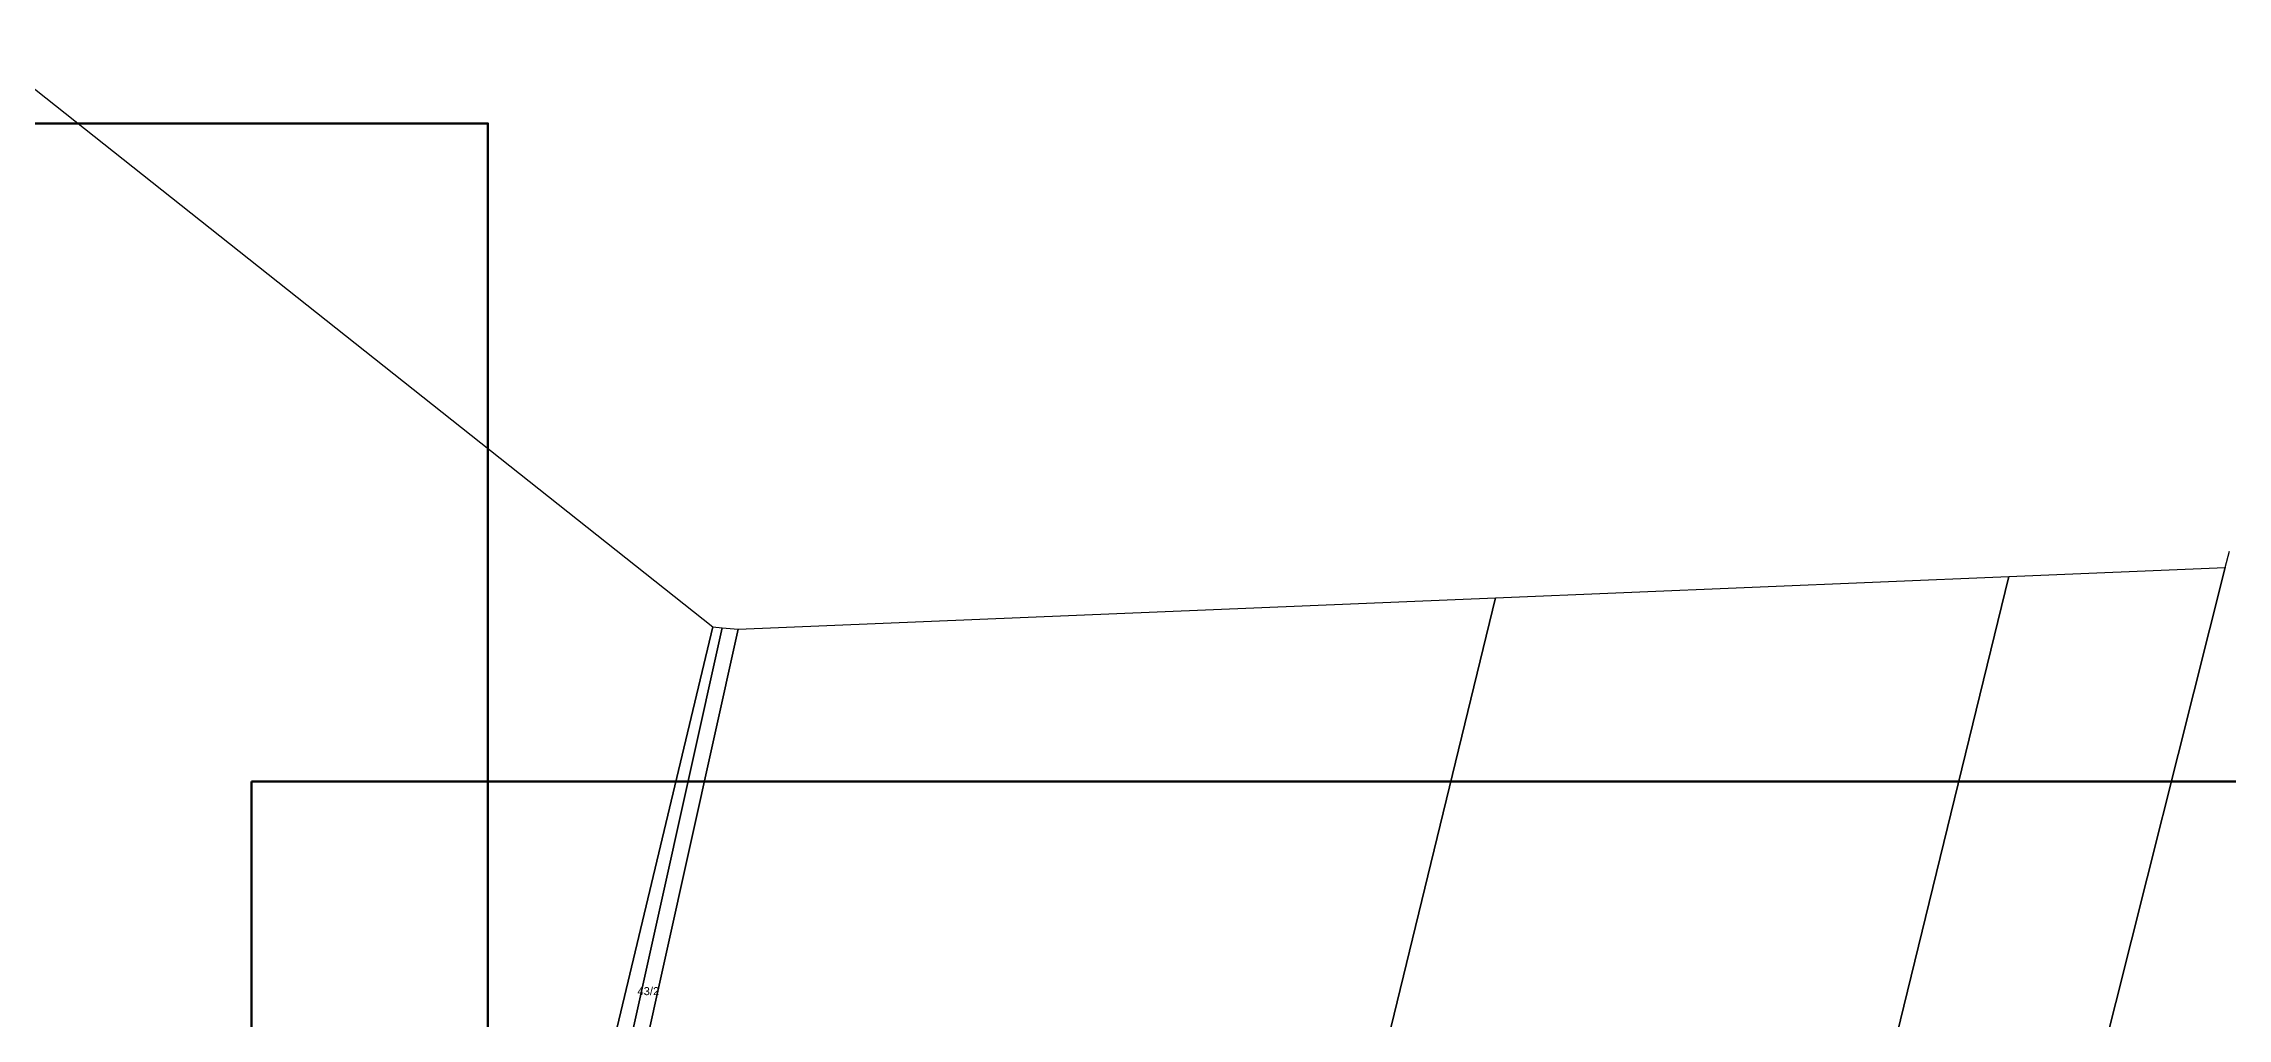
# Model space of a CAD drawing. Header units: metres. Extents: x 7542702 to 7555152, y 5804026 to 5815503.
# Drawn here: x 7549495.1 to 7549768, y 5805930.2 to 5806052 of the extents above; entities that cross this region are included whole.
import ezdxf

# ---------------------------------------------------------------- set-up
doc = ezdxf.new("R2010")
doc.units = ezdxf.units.M
doc.layers.add('Dzialki', color=165, linetype='Continuous')
doc.styles.get("Standard").update_dxf_attribs({"font": 'arial.ttf'})

msp = doc.modelspace()

# ---------------------------------------------------------------- linework, layer by layer
at = {"layer": 'Defpoints', "color": 4, "lineweight": 70}
for points in [[(7549158.09, 5806042.06), (7549550.6, 5806042.06), (7549550.6, 5805758.66), (7549158.09, 5805758.66)], [(7549521.03, 5805959.82), (7549913.54, 5805959.82), (7549913.54, 5805676.42), (7549521.03, 5805676.42)]]:
    msp.add_lwpolyline(points, close=True, dxfattribs=at)
at = {"layer": 'Dzialki'}
for p, q in [((7549486.79, 5806052.03), (7549578.72, 5805979.14)), ((7549767.72, 5805986.58), (7549768.23, 5805988.6)), ((7549676.5, 5805982.8), (7549740.68, 5805985.46)), ((7549740.68, 5805985.46), (7549695.87, 5805802.14)), ((7549695.87, 5805802.14), (7549740.68, 5805985.46)), ((7549767.72, 5805986.58), (7549720.48, 5805799.03)), ((7549720.48, 5805799.03), (7549767.72, 5805986.58)), ((7549740.68, 5805985.46), (7549767.72, 5805986.58)), ((7549581.87, 5805978.86), (7549676.5, 5805982.8)), ((7549637.18, 5805820.87), (7549676.5, 5805982.8)), ((7549676.5, 5805982.8), (7549637.18, 5805820.87)), ((7549548, 5805850.9), (7549578.72, 5805979.14)), ((7549578.72, 5805979.14), (7549548, 5805850.9)), ((7549551.22, 5805849.83), (7549579.86, 5805979.03)), ((7549579.86, 5805979.03), (7549551.22, 5805849.83)), ((7549581.87, 5805978.86), (7549553.14, 5805849.35)), ((7549553.14, 5805849.35), (7549581.87, 5805978.86)), ((7549578.72, 5805979.14), (7549579.86, 5805979.03)), ((7549579.86, 5805979.03), (7549581.87, 5805978.86))]:
    msp.add_line(p, q, dxfattribs=at)

# ---------------------------------------------------------------- texts
msp.add_text('43/2', height=1, dxfattribs=at).set_placement((7549569.28, 5805933.13))

doc.saveas('drawing.dxf')
